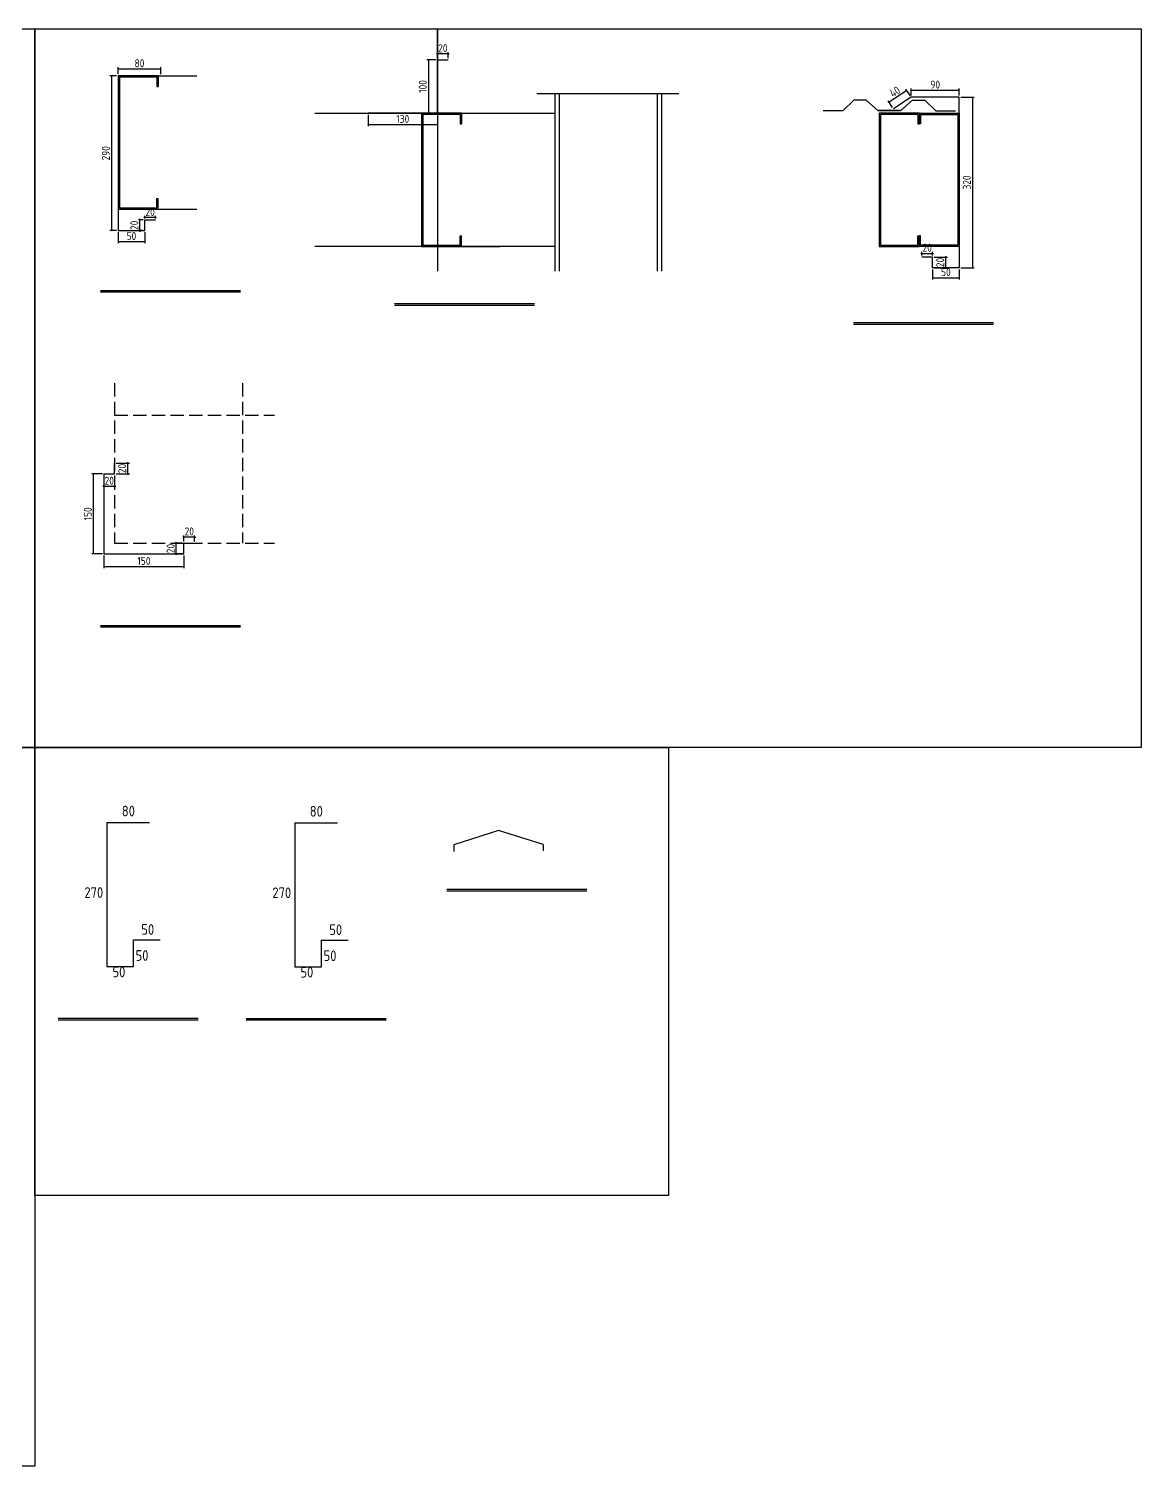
# Model space of a CAD drawing. Extents: x 810015 to 1451442, y -271755 to 145013.
# Drawn here: x 1272170 to 1293030, y 51790 to 78737 of the extents above; entities that cross this region are included whole.
import ezdxf

# ---------------------------------------------------------------- set-up
doc = ezdxf.new("R2010")
doc.units = 0
doc.header["$LTSCALE"] = 1000
doc.header["$MEASUREMENT"] = 0
doc.linetypes.add('DASH', pattern=[0.35, 0.25, -0.1])
doc.styles.get("Standard").update_dxf_attribs({"font": 'gbenor.shx', "bigfont": 'gbcbig.shx'})
doc.dimstyles.get("Standard").update_dxf_attribs({"dimscale": 100, "dimtxt": 2.5, "dimasz": 1, "dimexe": 2.5, "dimexo": 3, "dimgap": 1.5, "dimtad": 1, "dimdec": 0, "dimzin": 0, "dimdsep": 46, "dimtxsty": 'Standard', "dimblk": 'ARCHTICK', "dimcen": 0.09, "dimadec": 0, "dimazin": 0, "dimtfac": 1, "dimtdec": 0, "dimtix": 1, "dimtmove": 2, "dimatfit": 3, "dimfxl": 1, "dimtolj": 1, "dimtzin": 0, "dimarcsym": 0})

# ---------------------------------------------------------------- blocks, each defined once
blk = doc.blocks.new('_ArchTick')
at = {"color": 0, "linetype": 'ByBlock', "const_width": 0.4}
blk.add_lwpolyline([(-0.5, -0.5), (0.5, 0.5)], dxfattribs=at)
blk = doc.blocks.new('*D617')
at = {"color": 0, "lineweight": -2}
for p, q in [((1273846, 77883), (1273846, 78015)), ((1273846, 77985), (1274646, 77985)), ((1274646, 77883), (1274646, 78015))]:
    blk.add_line(p, q, dxfattribs=at)
at = {"layer": 'Defpoints', "color": 0}
for p in [(1274646, 77985), (1273846, 77853), (1274646, 77853)]:
    blk.add_point(p, dxfattribs=at)
at = {"color": 0, "lineweight": -2, "xscale": 20, "yscale": 20, "zscale": 20, "rotation": 180}
blk.add_blockref('_ArchTick', (1273846, 77985), dxfattribs=at)
at = {"color": 0, "lineweight": -2, "xscale": 20, "yscale": 20, "zscale": 20}
blk.add_blockref('_ArchTick', (1274646, 77985), dxfattribs=at)
at = {"color": 0, "insert": (1274246, 78090), "char_height": 150, "attachment_point": 5}
blk.add_mtext('\\A1;80', dxfattribs=at)
blk = doc.blocks.new('*D618')
at = {"color": 0, "lineweight": -2}
for p, q in [((1273816, 77853), (1273691, 77853)), ((1273721, 77853), (1273721, 74953)), ((1273816, 74953), (1273691, 74953))]:
    blk.add_line(p, q, dxfattribs=at)
at = {"layer": 'Defpoints', "color": 0}
for p in [(1273846, 77853), (1273721, 74953), (1273846, 74953)]:
    blk.add_point(p, dxfattribs=at)
at = {"color": 0, "lineweight": -2, "xscale": 20, "yscale": 20, "zscale": 20}
for p, rotation in [((1273721, 77853), 90), ((1273721, 74953), 270)]:
    blk.add_blockref('_ArchTick', p, dxfattribs=dict(at, rotation=rotation))
at = {"color": 0, "insert": (1273616, 76403), "char_height": 150, "attachment_point": 5, "rotation": 90}
blk.add_mtext('\\A1;290', dxfattribs=at)
blk = doc.blocks.new('*D619')
at = {"color": 0, "lineweight": -2}
for p, q in [((1273846, 74923), (1273846, 74718)), ((1274346, 74923), (1274346, 74718)), ((1273846, 74748), (1274346, 74748))]:
    blk.add_line(p, q, dxfattribs=at)
at = {"layer": 'Defpoints', "color": 0}
for p in [(1273846, 74953), (1274346, 74953), (1274346, 74748)]:
    blk.add_point(p, dxfattribs=at)
at = {"color": 0, "lineweight": -2, "xscale": 20, "yscale": 20, "zscale": 20, "rotation": 180}
blk.add_blockref('_ArchTick', (1273846, 74748), dxfattribs=at)
at = {"color": 0, "lineweight": -2, "xscale": 20, "yscale": 20, "zscale": 20}
blk.add_blockref('_ArchTick', (1274346, 74748), dxfattribs=at)
at = {"color": 0, "insert": (1274096, 74853), "char_height": 150, "attachment_point": 5}
blk.add_mtext('\\A1;50', dxfattribs=at)
blk = doc.blocks.new('*D620')
at = {"color": 0, "lineweight": -2}
for p, q in [((1274346, 75198), (1274326, 75198)), ((1274346, 75183), (1274346, 75228)), ((1274546, 75198), (1274346, 75198)), ((1274546, 75183), (1274546, 75228)), ((1274546, 75198), (1274566, 75198))]:
    blk.add_line(p, q, dxfattribs=at)
at = {"layer": 'Defpoints', "color": 0}
for p in [(1274346, 75198), (1274346, 75153), (1274546, 75153)]:
    blk.add_point(p, dxfattribs=at)
at = {"color": 0, "lineweight": -2, "xscale": 20, "yscale": 20, "zscale": 20}
blk.add_blockref('_ArchTick', (1274346, 75198), dxfattribs=at)
at = {"color": 0, "lineweight": -2, "xscale": 20, "yscale": 20, "zscale": 20, "rotation": 180}
blk.add_blockref('_ArchTick', (1274546, 75198), dxfattribs=at)
at = {"color": 0, "insert": (1274446, 75303), "char_height": 150, "attachment_point": 5}
blk.add_mtext('\\A1;20', dxfattribs=at)
blk = doc.blocks.new('*D621')
at = {"color": 0, "lineweight": -2}
for p, q in [((1274316, 75153), (1274225, 75153)), ((1274316, 74953), (1274225, 74953)), ((1274255, 75153), (1274255, 75173)), ((1274255, 74953), (1274255, 75153)), ((1274255, 74953), (1274255, 74933))]:
    blk.add_line(p, q, dxfattribs=at)
at = {"layer": 'Defpoints', "color": 0}
for p in [(1274255, 75153), (1274346, 75153), (1274346, 74953)]:
    blk.add_point(p, dxfattribs=at)
at = {"color": 0, "lineweight": -2, "xscale": 20, "yscale": 20, "zscale": 20}
for p, rotation in [((1274255, 75153), 270), ((1274255, 74953), 90)]:
    blk.add_blockref('_ArchTick', p, dxfattribs=dict(at, rotation=rotation))
at = {"color": 0, "insert": (1274150, 75053), "char_height": 150, "attachment_point": 5, "rotation": 90}
blk.add_mtext('\\A1;20', dxfattribs=at)
blk = doc.blocks.new('*D622')
at = {"color": 0, "lineweight": -2}
for p, q in [((1279804, 78156), (1279633, 78156)), ((1279663, 78156), (1279663, 77156)), ((1279804, 77156), (1279633, 77156))]:
    blk.add_line(p, q, dxfattribs=at)
at = {"layer": 'Defpoints', "color": 0}
for p in [(1279834, 78156), (1279663, 77156), (1279834, 77156)]:
    blk.add_point(p, dxfattribs=at)
at = {"color": 0, "lineweight": -2, "xscale": 20, "yscale": 20, "zscale": 20}
for p, rotation in [((1279663, 78156), 90), ((1279663, 77156), 270)]:
    blk.add_blockref('_ArchTick', p, dxfattribs=dict(at, rotation=rotation))
at = {"color": 0, "insert": (1279558, 77656), "char_height": 150, "attachment_point": 5, "rotation": 90}
blk.add_mtext('\\A1;100', dxfattribs=at)
blk = doc.blocks.new('*D623')
at = {"color": 0, "lineweight": -2}
for p, q in [((1278534, 77126), (1278534, 76913)), ((1279834, 77126), (1279834, 76913)), ((1278534, 76943), (1279834, 76943))]:
    blk.add_line(p, q, dxfattribs=at)
at = {"layer": 'Defpoints', "color": 0}
for p in [(1278534, 77156), (1279834, 77156), (1279834, 76943)]:
    blk.add_point(p, dxfattribs=at)
at = {"color": 0, "lineweight": -2, "xscale": 20, "yscale": 20, "zscale": 20, "rotation": 180}
blk.add_blockref('_ArchTick', (1278534, 76943), dxfattribs=at)
at = {"color": 0, "lineweight": -2, "xscale": 20, "yscale": 20, "zscale": 20}
blk.add_blockref('_ArchTick', (1279834, 76943), dxfattribs=at)
at = {"color": 0, "insert": (1279184, 77048), "char_height": 150, "attachment_point": 5}
blk.add_mtext('\\A1;130', dxfattribs=at)
blk = doc.blocks.new('*D624')
at = {"color": 0, "lineweight": -2}
for p, q in [((1279834, 78267), (1279814, 78267)), ((1279834, 78186), (1279834, 78297)), ((1280034, 78267), (1279834, 78267)), ((1280034, 78186), (1280034, 78297)), ((1280034, 78267), (1280054, 78267))]:
    blk.add_line(p, q, dxfattribs=at)
at = {"layer": 'Defpoints', "color": 0}
for p in [(1279834, 78267), (1279834, 78156), (1280034, 78156)]:
    blk.add_point(p, dxfattribs=at)
at = {"color": 0, "lineweight": -2, "xscale": 20, "yscale": 20, "zscale": 20}
blk.add_blockref('_ArchTick', (1279834, 78267), dxfattribs=at)
at = {"color": 0, "lineweight": -2, "xscale": 20, "yscale": 20, "zscale": 20, "rotation": 180}
blk.add_blockref('_ArchTick', (1280034, 78267), dxfattribs=at)
at = {"color": 0, "insert": (1279934, 78372), "char_height": 150, "attachment_point": 5}
blk.add_mtext('\\A1;20', dxfattribs=at)
blk = doc.blocks.new('*D625')
at = {"color": 0, "lineweight": -2}
for p, q in [((1288367, 77260), (1288285, 77384)), ((1288634, 77581), (1288301, 77359)), ((1288701, 77481), (1288618, 77606))]:
    blk.add_line(p, q, dxfattribs=at)
at = {"layer": 'Defpoints', "color": 0}
for p in [(1288301, 77359), (1288717, 77456), (1288384, 77235)]:
    blk.add_point(p, dxfattribs=at)
at = {"color": 0, "lineweight": -2, "xscale": 20, "yscale": 20, "zscale": 20}
for p, rotation in [((1288301, 77359), 213.6209699400704), ((1288634, 77581), 33.62096994007045)]:
    blk.add_blockref('_ArchTick', p, dxfattribs=dict(at, rotation=rotation))
at = {"color": 0, "insert": (1288410, 77557), "char_height": 150, "attachment_point": 5, "rotation": 33.621}
blk.add_mtext('\\A1;40', dxfattribs=at)
blk = doc.blocks.new('*D626')
at = {"color": 0, "lineweight": -2}
for p, q in [((1288717, 77486), (1288717, 77616)), ((1289617, 77486), (1289617, 77616)), ((1288717, 77586), (1289617, 77586))]:
    blk.add_line(p, q, dxfattribs=at)
at = {"layer": 'Defpoints', "color": 0}
for p in [(1288717, 77456), (1289617, 77586), (1289617, 77456)]:
    blk.add_point(p, dxfattribs=at)
at = {"color": 0, "lineweight": -2, "xscale": 20, "yscale": 20, "zscale": 20, "rotation": 180}
blk.add_blockref('_ArchTick', (1288717, 77586), dxfattribs=at)
at = {"color": 0, "lineweight": -2, "xscale": 20, "yscale": 20, "zscale": 20}
blk.add_blockref('_ArchTick', (1289617, 77586), dxfattribs=at)
at = {"color": 0, "insert": (1289167, 77691), "char_height": 150, "attachment_point": 5}
blk.add_mtext('\\A1;90', dxfattribs=at)
blk = doc.blocks.new('*D627')
at = {"color": 0, "lineweight": -2}
for p, q in [((1289647, 77456), (1289895, 77456)), ((1289865, 77456), (1289865, 74256)), ((1289647, 74256), (1289895, 74256))]:
    blk.add_line(p, q, dxfattribs=at)
at = {"layer": 'Defpoints', "color": 0}
for p in [(1289617, 77456), (1289617, 74256), (1289865, 74256)]:
    blk.add_point(p, dxfattribs=at)
at = {"color": 0, "lineweight": -2, "xscale": 20, "yscale": 20, "zscale": 20}
for p, rotation in [((1289865, 77456), 90), ((1289865, 74256), 270)]:
    blk.add_blockref('_ArchTick', p, dxfattribs=dict(at, rotation=rotation))
at = {"color": 0, "insert": (1289760, 75856), "char_height": 150, "attachment_point": 5, "rotation": 90}
blk.add_mtext('\\A1;320', dxfattribs=at)
blk = doc.blocks.new('*D628')
at = {"color": 0, "lineweight": -2}
for p, q in [((1289117, 74226), (1289117, 74040)), ((1289617, 74226), (1289617, 74040)), ((1289117, 74070), (1289617, 74070))]:
    blk.add_line(p, q, dxfattribs=at)
at = {"layer": 'Defpoints', "color": 0}
for p in [(1289117, 74256), (1289617, 74256), (1289617, 74070)]:
    blk.add_point(p, dxfattribs=at)
at = {"color": 0, "lineweight": -2, "xscale": 20, "yscale": 20, "zscale": 20, "rotation": 180}
blk.add_blockref('_ArchTick', (1289117, 74070), dxfattribs=at)
at = {"color": 0, "lineweight": -2, "xscale": 20, "yscale": 20, "zscale": 20}
blk.add_blockref('_ArchTick', (1289617, 74070), dxfattribs=at)
at = {"color": 0, "insert": (1289367, 74175), "char_height": 150, "attachment_point": 5}
blk.add_mtext('\\A1;50', dxfattribs=at)
blk = doc.blocks.new('*D629')
at = {"color": 0, "lineweight": -2}
for p, q in [((1289147, 74456), (1289396, 74456)), ((1289366, 74456), (1289366, 74476)), ((1289366, 74256), (1289366, 74456)), ((1289147, 74256), (1289396, 74256)), ((1289366, 74256), (1289366, 74236))]:
    blk.add_line(p, q, dxfattribs=at)
at = {"layer": 'Defpoints', "color": 0}
for p in [(1289117, 74456), (1289366, 74456), (1289117, 74256)]:
    blk.add_point(p, dxfattribs=at)
at = {"color": 0, "lineweight": -2, "xscale": 20, "yscale": 20, "zscale": 20}
for p, rotation in [((1289366, 74456), 270), ((1289366, 74256), 90)]:
    blk.add_blockref('_ArchTick', p, dxfattribs=dict(at, rotation=rotation))
at = {"color": 0, "insert": (1289261, 74356), "char_height": 150, "attachment_point": 5, "rotation": 90}
blk.add_mtext('\\A1;20', dxfattribs=at)
blk = doc.blocks.new('*D630')
at = {"color": 0, "lineweight": -2}
for p, q in [((1288917, 74527), (1288897, 74527)), ((1288917, 74486), (1288917, 74557)), ((1288917, 74527), (1289117, 74527)), ((1289117, 74486), (1289117, 74557)), ((1289117, 74527), (1289137, 74527))]:
    blk.add_line(p, q, dxfattribs=at)
at = {"layer": 'Defpoints', "color": 0}
for p in [(1288917, 74456), (1289117, 74527), (1289117, 74456)]:
    blk.add_point(p, dxfattribs=at)
at = {"color": 0, "lineweight": -2, "xscale": 20, "yscale": 20, "zscale": 20}
blk.add_blockref('_ArchTick', (1288917, 74527), dxfattribs=at)
at = {"color": 0, "lineweight": -2, "xscale": 20, "yscale": 20, "zscale": 20, "rotation": 180}
blk.add_blockref('_ArchTick', (1289117, 74527), dxfattribs=at)
at = {"color": 0, "insert": (1289017, 74632), "char_height": 150, "attachment_point": 5}
blk.add_mtext('\\A1;20', dxfattribs=at)
blk = doc.blocks.new('*D631')
at = {"color": 0, "lineweight": -2}
for p, q in [((1273550, 70394), (1273355, 70394)), ((1273385, 68894), (1273385, 70394)), ((1273550, 68894), (1273355, 68894))]:
    blk.add_line(p, q, dxfattribs=at)
at = {"layer": 'Defpoints', "color": 0}
for p in [(1273385, 70394), (1273580, 70394), (1273580, 68894)]:
    blk.add_point(p, dxfattribs=at)
at = {"color": 0, "lineweight": -2, "xscale": 20, "yscale": 20, "zscale": 20}
for p, rotation in [((1273385, 70394), 90), ((1273385, 68894), 270)]:
    blk.add_blockref('_ArchTick', p, dxfattribs=dict(at, rotation=rotation))
at = {"color": 0, "insert": (1273280, 69644), "char_height": 150, "attachment_point": 5, "rotation": 90}
blk.add_mtext('\\A1;150', dxfattribs=at)
blk = doc.blocks.new('*D632')
at = {"color": 0, "lineweight": -2}
for p, q in [((1273580, 68864), (1273580, 68627)), ((1275080, 68864), (1275080, 68627)), ((1273580, 68657), (1275080, 68657))]:
    blk.add_line(p, q, dxfattribs=at)
at = {"layer": 'Defpoints', "color": 0}
for p in [(1273580, 68894), (1275080, 68894), (1275080, 68657)]:
    blk.add_point(p, dxfattribs=at)
at = {"color": 0, "lineweight": -2, "xscale": 20, "yscale": 20, "zscale": 20, "rotation": 180}
blk.add_blockref('_ArchTick', (1273580, 68657), dxfattribs=at)
at = {"color": 0, "lineweight": -2, "xscale": 20, "yscale": 20, "zscale": 20}
blk.add_blockref('_ArchTick', (1275080, 68657), dxfattribs=at)
at = {"color": 0, "insert": (1274330, 68762), "char_height": 150, "attachment_point": 5}
blk.add_mtext('\\A1;150', dxfattribs=at)
blk = doc.blocks.new('*D633')
at = {"color": 0, "lineweight": -2}
for p, q in [((1275050, 69094), (1274906, 69094)), ((1274936, 69094), (1274936, 69114)), ((1274936, 68894), (1274936, 69094)), ((1275050, 68894), (1274906, 68894)), ((1274936, 68894), (1274936, 68874))]:
    blk.add_line(p, q, dxfattribs=at)
at = {"layer": 'Defpoints', "color": 0}
for p in [(1274936, 69094), (1275080, 69094), (1275080, 68894)]:
    blk.add_point(p, dxfattribs=at)
at = {"color": 0, "lineweight": -2, "xscale": 20, "yscale": 20, "zscale": 20}
for p, rotation in [((1274936, 69094), 270), ((1274936, 68894), 90)]:
    blk.add_blockref('_ArchTick', p, dxfattribs=dict(at, rotation=rotation))
at = {"color": 0, "insert": (1274831, 68994), "char_height": 150, "attachment_point": 5, "rotation": 90}
blk.add_mtext('\\A1;20', dxfattribs=at)
blk = doc.blocks.new('*D634')
at = {"color": 0, "lineweight": -2}
for p, q in [((1275080, 69209), (1275060, 69209)), ((1275080, 69124), (1275080, 69239)), ((1275280, 69209), (1275080, 69209)), ((1275280, 69124), (1275280, 69239)), ((1275280, 69209), (1275300, 69209))]:
    blk.add_line(p, q, dxfattribs=at)
at = {"layer": 'Defpoints', "color": 0}
for p in [(1275080, 69209), (1275080, 69094), (1275280, 69094)]:
    blk.add_point(p, dxfattribs=at)
at = {"color": 0, "lineweight": -2, "xscale": 20, "yscale": 20, "zscale": 20}
blk.add_blockref('_ArchTick', (1275080, 69209), dxfattribs=at)
at = {"color": 0, "lineweight": -2, "xscale": 20, "yscale": 20, "zscale": 20, "rotation": 180}
blk.add_blockref('_ArchTick', (1275280, 69209), dxfattribs=at)
at = {"color": 0, "insert": (1275180, 69314), "char_height": 150, "attachment_point": 5}
blk.add_mtext('\\A1;20', dxfattribs=at)
blk = doc.blocks.new('*D635')
at = {"color": 0, "lineweight": -2}
for p, q in [((1273580, 70364), (1273580, 70130)), ((1273780, 70364), (1273780, 70130)), ((1273580, 70160), (1273560, 70160)), ((1273580, 70160), (1273780, 70160)), ((1273780, 70160), (1273800, 70160))]:
    blk.add_line(p, q, dxfattribs=at)
at = {"layer": 'Defpoints', "color": 0}
for p in [(1273580, 70394), (1273780, 70394), (1273780, 70160)]:
    blk.add_point(p, dxfattribs=at)
at = {"color": 0, "lineweight": -2, "xscale": 20, "yscale": 20, "zscale": 20}
blk.add_blockref('_ArchTick', (1273580, 70160), dxfattribs=at)
at = {"color": 0, "lineweight": -2, "xscale": 20, "yscale": 20, "zscale": 20, "rotation": 180}
blk.add_blockref('_ArchTick', (1273780, 70160), dxfattribs=at)
at = {"color": 0, "insert": (1273680, 70265), "char_height": 150, "attachment_point": 5}
blk.add_mtext('\\A1;20', dxfattribs=at)
blk = doc.blocks.new('*D636')
at = {"color": 0, "lineweight": -2}
for p, q in [((1274027, 70594), (1274027, 70614)), ((1273810, 70594), (1274057, 70594)), ((1273810, 70394), (1274057, 70394)), ((1274027, 70394), (1274027, 70594)), ((1274027, 70394), (1274027, 70374))]:
    blk.add_line(p, q, dxfattribs=at)
at = {"layer": 'Defpoints', "color": 0}
for p in [(1273780, 70594), (1273780, 70394), (1274027, 70594)]:
    blk.add_point(p, dxfattribs=at)
at = {"color": 0, "lineweight": -2, "xscale": 20, "yscale": 20, "zscale": 20}
for p, rotation in [((1274027, 70594), 270), ((1274027, 70394), 90)]:
    blk.add_blockref('_ArchTick', p, dxfattribs=dict(at, rotation=rotation))
at = {"color": 0, "insert": (1273922, 70494), "char_height": 150, "attachment_point": 5, "rotation": 90}
blk.add_mtext('\\A1;20', dxfattribs=at)

msp = doc.modelspace()

# ---------------------------------------------------------------- linework, layer by layer
at = {"color": 2}
for p, q in [((1279833.8, 77156.3), (1279833.8, 78737.5)), ((1279833.8, 77156.3), (1279833.8, 78156.3)), ((1279833.8, 78156.3), (1280033.8, 78156.3)), ((1273846.1, 77853.1), (1274646.1, 77853.1)), ((1273846.1, 77853.1), (1273846.1, 74953.1)), ((1287640.3, 77397.6), (1287434.6, 77200.9)), ((1287870.3, 77397.6), (1287640.3, 77397.6)), ((1288091.4, 77207.5), (1287870.3, 77397.6)), ((1288717.1, 77456.3), (1288384.1, 77234.8)), ((1288520.4, 77207.5), (1288741.5, 77397.6)), ((1289617.1, 77456.3), (1288717.1, 77456.3)), ((1288741.5, 77397.6), (1288971.5, 77397.6)), ((1288971.5, 77397.6), (1289177.2, 77200.9)), ((1289617.1, 77156.3), (1289617.1, 77456.3)), ((1279833.8, 77156.3), (1278533.8, 77156.3)), ((1287434.6, 77200.9), (1287065.3, 77200.9)), ((1288091.4, 77207.5), (1288520.4, 77207.5)), ((1288520.4, 77207.5), (1288091.4, 77207.5)), ((1289177.2, 77200.9), (1289546.5, 77200.9)), ((1289617.1, 77156.3), (1289617.1, 74256.3)), ((1273846.1, 74953.1), (1274346.1, 74953.1)), ((1274346.1, 74953.1), (1274346.1, 75153.1)), ((1274346.1, 75153.1), (1274546.1, 75153.1)), ((1289117.1, 74456.3), (1288917.1, 74456.3)), ((1289117.1, 74256.3), (1289117.1, 74456.3)), ((1289617.1, 74256.3), (1289117.1, 74256.3)), ((1273579.5, 70393.8), (1273579.5, 68893.8)), ((1273579.5, 70393.8), (1273779.5, 70393.8)), ((1273779.5, 70393.8), (1273779.5, 70593.8)), ((1275079.5, 68893.8), (1275079.5, 69093.8)), ((1275079.5, 69093.8), (1275279.5, 69093.8)), ((1273579.5, 68893.8), (1275079.5, 68893.8)), ((1273632.2, 63856.2), (1273632.2, 61156.2)), ((1273632.2, 63856.2), (1274432.2, 63856.2)), ((1277157, 63851.1), (1277157, 61151.1)), ((1277157, 63851.1), (1277957, 63851.1)), ((1280979.4, 63709.7), (1280142.9, 63436.3)), ((1281818.3, 63444), (1280979.4, 63709.7)), ((1280142.9, 63436.3), (1280142.9, 63316.3)), ((1281818.3, 63444), (1281818.3, 63324)), ((1274132.2, 61156.2), (1274132.2, 61656.2)), ((1274132.2, 61656.2), (1274632.2, 61656.2)), ((1274162.2, 61656.2), (1274243.8, 61656.2)), ((1277657, 61151.1), (1277657, 61651.1)), ((1277657, 61651.1), (1278157, 61651.1)), ((1277687, 61651.1), (1277768.6, 61651.1)), ((1273632.2, 61156.2), (1274132.2, 61156.2)), ((1277157, 61151.1), (1277657, 61151.1))]:
    msp.add_line(p, q, dxfattribs=at)
at = {"color": 4}
msp.add_line((1279833.8, 78737.5), (1279833.8, 74193), dxfattribs=at)
for p, q in [((1274596.1, 77853.1), (1273846.1, 77853.1)), ((1273846.1, 77853.1), (1273846.1, 75353.1)), ((1273846.1, 77853.1), (1275320.2, 77853.1)), ((1274571.1, 77828.1), (1273871.1, 77828.1)), ((1273871.1, 77828.1), (1273871.1, 75378.1)), ((1274571.1, 77828.1), (1274571.1, 77653.1)), ((1274571.1, 77653.1), (1274596.1, 77653.1)), ((1274596.1, 77853.1), (1274596.1, 77653.1)), ((1281697.3, 77520.7), (1284357.3, 77520.7)), ((1282033.8, 77520.7), (1282033.8, 74193)), ((1282113.8, 77520.7), (1282113.8, 74193)), ((1283953.8, 77520.7), (1283953.8, 74193)), ((1284033.8, 77520.7), (1284033.8, 74193)), ((1277532.3, 77156.3), (1282033.8, 77156.3)), ((1279533.8, 77156.3), (1279533.8, 74656.3)), ((1280283.8, 77156.3), (1279533.8, 77156.3)), ((1279533.8, 77156.3), (1279533.8, 74656.3)), ((1279533.8, 77156.3), (1281007.9, 77156.3)), ((1280258.8, 77131.3), (1279558.8, 77131.3)), ((1279558.8, 77131.3), (1279558.8, 74681.3)), ((1280258.8, 77131.3), (1280258.8, 76956.3)), ((1280283.8, 77156.3), (1280283.8, 76956.3)), ((1288117.1, 77156.3), (1288117.1, 74656.3)), ((1288867.1, 77156.3), (1288117.1, 77156.3)), ((1288117.1, 77156.3), (1288117.1, 74656.3)), ((1288842.1, 77131.3), (1288142.1, 77131.3)), ((1288142.1, 77131.3), (1288142.1, 74681.3)), ((1288842.1, 77131.3), (1288842.1, 76956.3)), ((1288867.1, 77156.3), (1288867.1, 76956.3)), ((1288867.1, 77156.3), (1289617.1, 77156.3)), ((1288867.1, 77156.3), (1288867.1, 76956.3)), ((1288892.1, 77131.3), (1289592.1, 77131.3)), ((1288892.1, 77131.3), (1288892.1, 76956.3)), ((1289592.1, 77131.3), (1289592.1, 74681.3)), ((1289617.1, 77156.3), (1289617.1, 74656.3)), ((1289617.1, 77156.3), (1289617.1, 74656.3)), ((1280258.8, 76956.3), (1280283.8, 76956.3)), ((1288842.1, 76956.3), (1288867.1, 76956.3)), ((1288892.1, 76956.3), (1288867.1, 76956.3)), ((1274571.1, 75378.1), (1274571.1, 75553.1)), ((1274571.1, 75553.1), (1274596.1, 75553.1)), ((1274596.1, 75353.1), (1274596.1, 75553.1)), ((1273846.1, 75353.1), (1274596.1, 75353.1)), ((1273846.1, 75353.1), (1275320.2, 75353.1)), ((1273871.1, 75378.1), (1274571.1, 75378.1)), ((1282033.8, 74656.3), (1277532.3, 74656.3)), ((1279533.8, 74656.3), (1280283.8, 74656.3)), ((1279533.8, 74656.3), (1281007.9, 74656.3)), ((1279558.8, 74681.3), (1280258.8, 74681.3)), ((1280258.8, 74681.3), (1280258.8, 74856.3)), ((1280258.8, 74856.3), (1280283.8, 74856.3)), ((1280283.8, 74656.3), (1280283.8, 74856.3)), ((1288117.1, 74656.3), (1288867.1, 74656.3)), ((1288142.1, 74681.3), (1288842.1, 74681.3)), ((1288842.1, 74681.3), (1288842.1, 74856.3)), ((1288842.1, 74856.3), (1288867.1, 74856.3)), ((1288867.1, 74656.3), (1288867.1, 74856.3)), ((1288867.1, 74656.3), (1288867.1, 74856.3)), ((1288892.1, 74856.3), (1288867.1, 74856.3)), ((1289617.1, 74656.3), (1288867.1, 74656.3)), ((1288892.1, 74681.3), (1288892.1, 74856.3)), ((1289592.1, 74681.3), (1288892.1, 74681.3)), ((1273514.7, 73832.8), (1276139.6, 73832.8)), ((1273514.7, 73802.8), (1276139.6, 73802.8)), ((1279028.6, 73586.7), (1281653.5, 73586.7)), ((1279028.6, 73556.7), (1281653.5, 73556.7)), ((1287632.3, 73228.1), (1290257.2, 73228.1)), ((1287632.3, 73198.1), (1290257.2, 73198.1)), ((1273514.7, 67553), (1276139.6, 67553)), ((1273514.7, 67523), (1276139.6, 67523)), ((1280010.8, 62605.4), (1282635.7, 62605.4)), ((1280010.8, 62575.4), (1282635.7, 62575.4)), ((1272722.5, 60191.5), (1275347.4, 60191.5)), ((1272722.5, 60161.5), (1275347.4, 60161.5)), ((1276247.2, 60186.4), (1278872.1, 60186.4)), ((1276247.2, 60156.4), (1278872.1, 60156.4))]:
    msp.add_line(p, q)
at = {"linetype": 'DASH'}
for p, q in [((1273779.5, 72093.8), (1273779.5, 69093.8)), ((1276179.5, 72093.8), (1276179.5, 69093.8)), ((1273779.5, 71493.8), (1276779.5, 71493.8)), ((1273779.5, 69093.8), (1276779.5, 69093.8))]:
    msp.add_line(p, q, dxfattribs=at)
for points in [[(1251540.3, 78737.5), (1272285.3, 78737.5), (1272285.3, 65263.9), (1251540.3, 65263.9)], [(1272285.3, 78737.5), (1293030.3, 78737.5), (1293030.3, 65263.9), (1272285.3, 65263.9)], [(1251540.3, 65263.9), (1272285.3, 65263.9), (1272285.3, 51790.2), (1251540.3, 51790.2)], [(1272285.3, 65263.9), (1284165.3, 65263.9), (1284165.3, 56863.9), (1272285.3, 56863.9)]]:
    msp.add_lwpolyline(points, close=True)

# ---------------------------------------------------------------- texts
at = {"color": 2}
for p in [(1273213, 62445.5), (1276737.8, 62440.4)]:
    msp.add_text('270', height=200, dxfattribs=at).set_placement(p)
at = {"color": 2, "char_height": 200, "attachment_point": 5}
for s, insert in [('\\A1;80', (1274037.5, 64073.2)), ('\\A1;80', (1277562.2, 64068.1)), ('\\A1;50', (1274400.9, 61852.8)), ('\\A1;50', (1277925.7, 61847.8)), ('\\A1;50', (1274294.1, 61364.7)), ('\\A1;50', (1277818.9, 61359.7)), ('\\A1;50', (1273860.7, 61056.6)), ('\\A1;50', (1277385.4, 61051.5))]:
    msp.add_mtext(s, dxfattribs=dict(at, insert=insert))

# ---------------------------------------------------------------- dimensions: what is measured, and where the dimension line sits
at = {"color": 2}
for p1, p2, distance, picture, middle in [((1280033.8, 78156.3), (1279833.8, 78156.3), -111.1, '*D624', (1279933.8, 78372.4)), ((1273846.1, 77853.1), (1274646.1, 77853.1), 132, '*D617', (1274246.1, 78090.2)), ((1279833.8, 78156.3), (1279833.8, 77156.3), -170.7, '*D622', (1279558.1, 77656.3)), ((1273846.1, 77853.1), (1273846.1, 74953.1), -125.3, '*D618', (1273615.8, 76403.1)), ((1288717.1, 77456.3), (1288384.1, 77234.8), -149.5, '*D625', (1288409.7, 77557.5)), ((1288717.1, 77456.3), (1289617.1, 77456.3), 129.6, '*D626', (1289167.1, 77690.9)), ((1289617.1, 77456.3), (1289617.1, 74256.3), 247.9, '*D627', (1289760.1, 75856.3)), ((1278533.8, 77156.3), (1279833.8, 77156.3), -213.1, '*D623', (1279183.8, 77048.2)), ((1274546.1, 75153.1), (1274346.1, 75153.1), -44.7, '*D620', (1274446.1, 75302.9)), ((1273846.1, 74953.1), (1274346.1, 74953.1), -204.9, '*D619', (1274096.1, 74853.3)), ((1274346.1, 74953.1), (1274346.1, 75153.1), 91.1, '*D621', (1274150, 75053.1)), ((1288917.1, 74456.3), (1289117.1, 74456.3), 70.7, '*D630', (1289017.1, 74632)), ((1289117.1, 74256.3), (1289117.1, 74456.3), -248.4, '*D629', (1289260.5, 74356.3)), ((1289117.1, 74256.3), (1289617.1, 74256.3), -186, '*D628', (1289367.1, 74175.3)), ((1273779.5, 70393.8), (1273779.5, 70593.8), -247, '*D636', (1273921.5, 70493.8)), ((1273579.5, 68893.8), (1273579.5, 70393.8), 194.1, '*D631', (1273280.4, 69643.8)), ((1273579.5, 70393.8), (1273779.5, 70393.8), -234.2, '*D635', (1273679.5, 70264.6)), ((1275279.5, 69093.8), (1275079.5, 69093.8), -115.4, '*D634', (1275179.5, 69314.2)), ((1275079.5, 68893.8), (1275079.5, 69093.8), 143.9, '*D633', (1274830.6, 68993.8)), ((1273579.5, 68893.8), (1275079.5, 68893.8), -236.5, '*D632', (1274329.5, 68762.3))]:
    dim = msp.add_aligned_dim(p1=p1, p2=p2, distance=distance, dimstyle='Standard', override={"dimtxt": 1.5, "dimasz": 0.2, "dimexe": 0.3, "dimexo": 0.3, "dimgap": 0.3, "dimlfac": 0.1}, dxfattribs=at)
    dim.commit()
    dim.dimension.update_dxf_attribs({"geometry": picture, "text_midpoint": middle})

doc.saveas('drawing.dxf')
